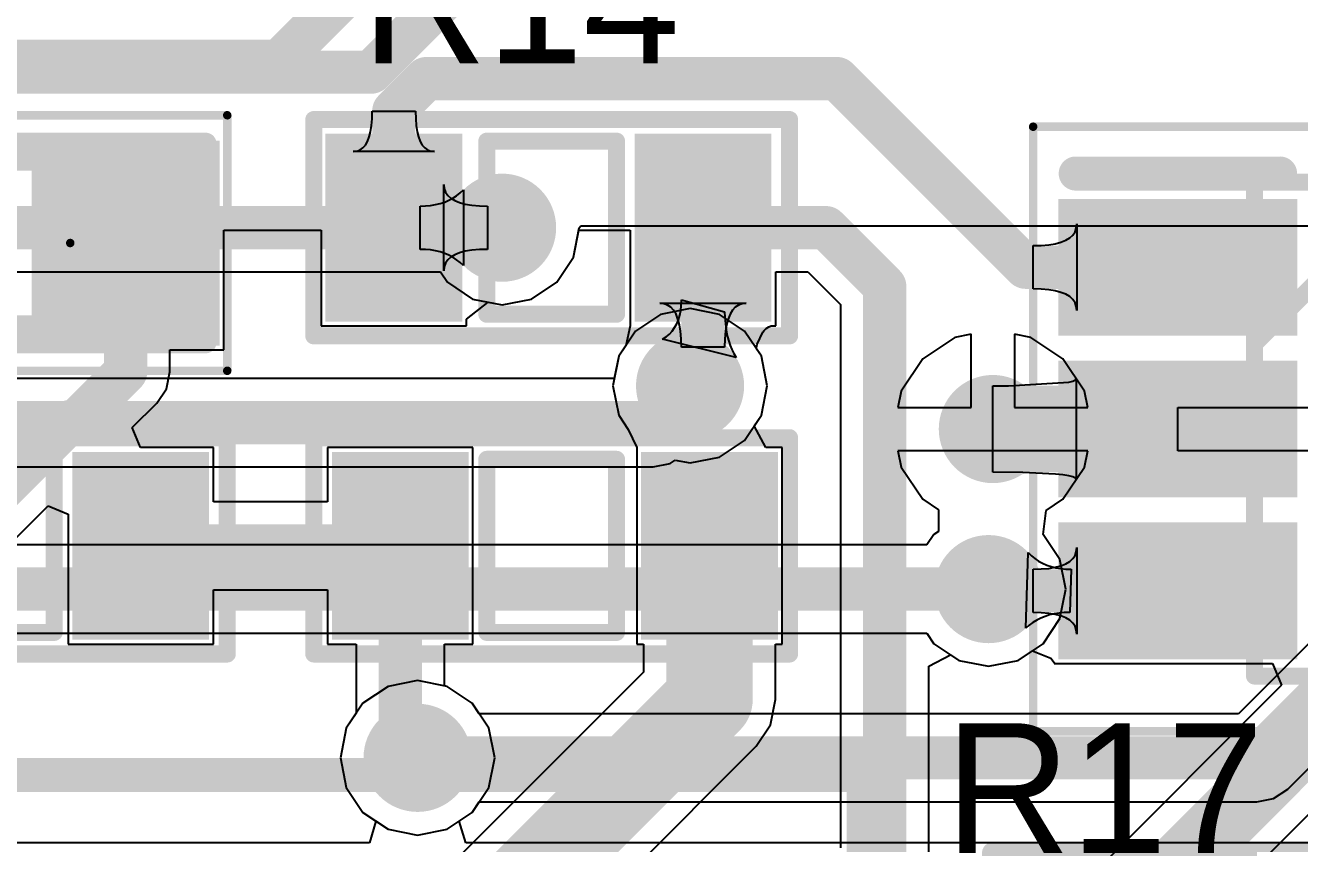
# Model space of a CAD drawing. Header units: millimetres. Extents: x 3.76 to 6.92, y 1.08 to 2.74.
# Drawn here: x 5.3203 to 5.6149, y 1.4662 to 1.6553 of the extents above; entities that cross this region are included whole.
import ezdxf

# ---------------------------------------------------------------- set-up
doc = ezdxf.new("R2010")
doc.units = ezdxf.units.MM
doc.header["$MEASUREMENT"] = 0
for name, color, linetype in [('BottomLayer', 5, 'Continuous'), ('BottomSolder', 6, 'Continuous'), ('Mechanical13', 56, 'Continuous'), ('Mechanical15', 56, 'Continuous'), ('MultiLayer', 9, 'Continuous'), ('PadHoleLayer', 156, 'Continuous'), ('TopLayer', 1, 'Continuous'), ('TopOverlay', 2, 'Continuous'), ('TopPaste', 8, 'Continuous'), ('TopSolder', 216, 'Continuous'), ('ViaHoleLayer', 16, 'Continuous')]:
    doc.layers.add(name, color=color, linetype=linetype)

# ---------------------------------------------------------------- blocks, each defined once
blk = doc.blocks.new('SOT95P280X145_5N_5')
at = {"layer": 'Mechanical13', "const_width": 0.00394}
for points in [[(-0.0315, 0.05709), (0.0315, 0.05709)], [(-0.0315, -0.05709), (-0.0315, 0.05709)], [(-0.0315, 0.01969), (0.00591, 0.05709)], [(0.0315, -0.05709), (0.0315, 0.05709)], [(-0.0315, -0.05709), (0.0315, -0.05709)]]:
    blk.add_lwpolyline(points, dxfattribs=at)
at = {"layer": 'Mechanical13', "const_width": 0.00197}
for points in [[(-0.03248, 0.05709, 1), (-0.03051, 0.05709, 1)], [(-0.03248, 0.05709, 1), (-0.03051, 0.05709, 1)], [(0.00492, 0.05709, 1), (0.00689, 0.05709, 1)], [(0.03051, 0.05709, 1), (0.03248, 0.05709, 1)], [(0.03051, 0.05709, 1), (0.03248, 0.05709, 1)], [(-0.03248, 0.01969, 1), (-0.03051, 0.01969, 1)], [(-0.03248, -0.05709, 1), (-0.03051, -0.05709, 1)], [(-0.03248, -0.05709, 1), (-0.03051, -0.05709, 1)], [(0.03051, -0.05709, 1), (0.03248, -0.05709, 1)], [(0.03051, -0.05709, 1), (0.03248, -0.05709, 1)]]:
    blk.add_lwpolyline(points, format="xyb", close=True, dxfattribs=at)
at = {"layer": 'Mechanical15', "const_width": 0.00197}
for points in [[(-0.08268, 0.06988), (0.08268, 0.06988)], [(-0.08268, -0.06988), (-0.08268, 0.06988)], [(0.08268, -0.06988), (0.08268, 0.06988)], [(-0.08268, -0.06988), (0.08268, -0.06988)]]:
    blk.add_lwpolyline(points, dxfattribs=at)
at = {"layer": 'Mechanical15', "const_width": 0.000984}
for points in [[(-0.08317, 0.06988, 1), (-0.08219, 0.06988, 1)], [(-0.08317, 0.06988, 1), (-0.08219, 0.06988, 1)], [(0.08219, 0.06988, 1), (0.08317, 0.06988, 1)], [(0.08219, 0.06988, 1), (0.08317, 0.06988, 1)], [(-0.08317, -0.06988, 1), (-0.08219, -0.06988, 1)], [(-0.08317, -0.06988, 1), (-0.08219, -0.06988, 1)], [(0.08219, -0.06988, 1), (0.08317, -0.06988, 1)], [(0.08219, -0.06988, 1), (0.08317, -0.06988, 1)]]:
    blk.add_lwpolyline(points, format="xyb", close=True, dxfattribs=at)
at = {"layer": 'TopLayer'}
for points in [[(-0.07283, 0.02559), (-0.02559, 0.02559), (-0.07283, 0.04921), (-0.02559, 0.04921)], [(0.02559, 0.02559), (0.07283, 0.02559), (0.02559, 0.04921), (0.07283, 0.04921)], [(-0.07283, -0.01181), (-0.02559, -0.01181), (-0.07283, 0.01181), (-0.02559, 0.01181)], [(-0.07283, -0.04921), (-0.02559, -0.04921), (-0.07283, -0.02559), (-0.02559, -0.02559)], [(0.02559, -0.04921), (0.07283, -0.04921), (0.02559, -0.02559), (0.07283, -0.02559)]]:
    blk.add_solid(points, dxfattribs=at)
at = {"layer": 'TopOverlay', "const_width": 0.00787}
for points in [[(-0.07283, 0.05906), (-0.02559, 0.05906)], [(-0.01181, 0.05709), (0.01181, 0.05709)], [(-0.01181, -0.05709), (-0.01181, 0.05709)], [(0.01181, -0.05709), (0.01181, 0.05709)], [(-0.01181, -0.05709), (0.01181, -0.05709)]]:
    blk.add_lwpolyline(points, dxfattribs=at)
at = {"layer": 'TopOverlay', "const_width": 0.00394}
for points in [[(-0.0748, 0.05906, 1), (-0.07087, 0.05906, 1)], [(-0.02756, 0.05906, 1), (-0.02362, 0.05906, 1)], [(-0.01378, 0.05709, 1), (-0.00984, 0.05709, 1)], [(-0.01378, 0.05709, 1), (-0.00984, 0.05709, 1)], [(0.00984, 0.05709, 1), (0.01378, 0.05709, 1)], [(0.00984, 0.05709, 1), (0.01378, 0.05709, 1)], [(-0.01378, -0.05709, 1), (-0.00984, -0.05709, 1)], [(-0.01378, -0.05709, 1), (-0.00984, -0.05709, 1)], [(0.00984, -0.05709, 1), (0.01378, -0.05709, 1)], [(0.00984, -0.05709, 1), (0.01378, -0.05709, 1)]]:
    blk.add_lwpolyline(points, format="xyb", close=True, dxfattribs=at)
at = {"layer": 'TopPaste'}
for points in [[(-0.07283, 0.02559), (-0.02559, 0.02559), (-0.07283, 0.04921), (-0.02559, 0.04921)], [(0.02559, 0.02559), (0.07283, 0.02559), (0.02559, 0.04921), (0.07283, 0.04921)], [(-0.07283, -0.01181), (-0.02559, -0.01181), (-0.07283, 0.01181), (-0.02559, 0.01181)], [(-0.07283, -0.04921), (-0.02559, -0.04921), (-0.07283, -0.02559), (-0.02559, -0.02559)], [(0.02559, -0.04921), (0.07283, -0.04921), (0.02559, -0.02559), (0.07283, -0.02559)]]:
    blk.add_solid(points, dxfattribs=at)
at = {"layer": 'TopSolder'}
for points in [[(-0.07683, 0.02159), (-0.02159, 0.02159), (-0.07683, 0.05321), (-0.02159, 0.05321)], [(0.02159, 0.02159), (0.07683, 0.02159), (0.02159, 0.05321), (0.07683, 0.05321)], [(-0.07683, -0.01581), (-0.02159, -0.01581), (-0.07683, 0.01581), (-0.02159, 0.01581)], [(-0.07683, -0.05321), (-0.02159, -0.05321), (-0.07683, -0.02159), (-0.02159, -0.02159)], [(0.02159, -0.05321), (0.07683, -0.05321), (0.02159, -0.02159), (0.07683, -0.02159)]]:
    blk.add_solid(points, dxfattribs=at)
blk = doc.blocks.new('RES_SMD_0603_27')
at = {"layer": 'TopLayer'}
for points in [[(-0.04681, -0.01772), (-0.02319, -0.01772), (-0.04681, 0.01772), (-0.02319, 0.01772)], [(0.02468, -0.01771), (0.0483, -0.01771), (0.02468, 0.01772), (0.0483, 0.01772)]]:
    blk.add_solid(points, dxfattribs=at)
at = {"layer": 'TopOverlay', "const_width": 0.00394}
for points in [[(0.055, 0.025), (-0.055, 0.025)], [(-0.055, 0.025), (-0.055, -0.025)], [(0.055, 0.025), (0.055, -0.025)], [(0.015, 0.02), (-0.015, 0.02)], [(-0.015, 0.02), (-0.015, -0.02)], [(0.015, 0.02), (0.015, -0.02)], [(0.015, -0.02), (-0.015, -0.02)], [(0.035, -0.025), (-0.055, -0.025)], [(0.055, -0.025), (0.035, -0.025)]]:
    blk.add_lwpolyline(points, dxfattribs=at)
at = {"layer": 'TopOverlay', "const_width": 0.00197}
for points in [[(-0.05599, 0.025, 1), (-0.05402, 0.025, 1)], [(-0.05599, 0.025, 1), (-0.05402, 0.025, 1)], [(0.05401, 0.025, 1), (0.05598, 0.025, 1)], [(0.05401, 0.025, 1), (0.05598, 0.025, 1)], [(-0.01599, 0.02, 1), (-0.01402, 0.02, 1)], [(-0.01599, 0.02, 1), (-0.01402, 0.02, 1)], [(0.01401, 0.02, 1), (0.01598, 0.02, 1)], [(0.01401, 0.02, 1), (0.01598, 0.02, 1)], [(-0.01599, -0.02, 1), (-0.01402, -0.02, 1)], [(-0.01599, -0.02, 1), (-0.01402, -0.02, 1)], [(0.01401, -0.02, 1), (0.01598, -0.02, 1)], [(0.01401, -0.02, 1), (0.01598, -0.02, 1)], [(-0.05599, -0.025, 1), (-0.05402, -0.025, 1)], [(-0.05599, -0.025, 1), (-0.05402, -0.025, 1)], [(0.03401, -0.025, 1), (0.03598, -0.025, 1)], [(0.03401, -0.025, 1), (0.03598, -0.025, 1)], [(0.05401, -0.025, 1), (0.05598, -0.025, 1)], [(0.05401, -0.025, 1), (0.05598, -0.025, 1)]]:
    blk.add_lwpolyline(points, format="xyb", close=True, dxfattribs=at)
at = {"layer": 'TopPaste'}
for points in [[(-0.04681, -0.01772), (-0.02319, -0.01772), (-0.04681, 0.01772), (-0.02319, 0.01772)], [(0.02468, -0.01771), (0.0483, -0.01771), (0.02468, 0.01772), (0.0483, 0.01772)]]:
    blk.add_solid(points, dxfattribs=at)
at = {"layer": 'TopSolder'}
for points in [[(-0.05081, -0.02172), (-0.01919, -0.02172), (-0.05081, 0.02172), (-0.01919, 0.02172)], [(0.02068, -0.02171), (0.0523, -0.02171), (0.02068, 0.02172), (0.0523, 0.02172)]]:
    blk.add_solid(points, dxfattribs=at)
blk = doc.blocks.new('RES_SMD_0603_28')
at = {"layer": 'TopLayer'}
for points in [[(-0.04681, -0.01772), (-0.02319, -0.01772), (-0.04681, 0.01772), (-0.02319, 0.01772)], [(0.02468, -0.01771), (0.0483, -0.01771), (0.02468, 0.01772), (0.0483, 0.01772)]]:
    blk.add_solid(points, dxfattribs=at)
at = {"layer": 'TopOverlay', "const_width": 0.00394}
for points in [[(-0.055, 0.025), (0.055, 0.025)], [(-0.055, -0.025), (-0.055, 0.025)], [(0.055, -0.025), (0.055, 0.025)], [(-0.015, 0.02), (0.015, 0.02)], [(-0.015, -0.02), (-0.015, 0.02)], [(0.015, -0.02), (0.015, 0.02)], [(-0.015, -0.02), (0.015, -0.02)], [(-0.055, -0.025), (0.035, -0.025)], [(0.035, -0.025), (0.055, -0.025)]]:
    blk.add_lwpolyline(points, dxfattribs=at)
at = {"layer": 'TopOverlay', "const_width": 0.00197}
for points in [[(-0.05599, 0.025, 1), (-0.05402, 0.025, 1)], [(-0.05599, 0.025, 1), (-0.05402, 0.025, 1)], [(0.05401, 0.025, 1), (0.05598, 0.025, 1)], [(0.05401, 0.025, 1), (0.05598, 0.025, 1)], [(-0.01599, 0.02, 1), (-0.01402, 0.02, 1)], [(-0.01599, 0.02, 1), (-0.01402, 0.02, 1)], [(0.01401, 0.02, 1), (0.01598, 0.02, 1)], [(0.01401, 0.02, 1), (0.01598, 0.02, 1)], [(-0.01599, -0.02, 1), (-0.01402, -0.02, 1)], [(-0.01599, -0.02, 1), (-0.01402, -0.02, 1)], [(0.01401, -0.02, 1), (0.01598, -0.02, 1)], [(0.01401, -0.02, 1), (0.01598, -0.02, 1)], [(-0.05599, -0.025, 1), (-0.05402, -0.025, 1)], [(-0.05599, -0.025, 1), (-0.05402, -0.025, 1)], [(0.03401, -0.025, 1), (0.03598, -0.025, 1)], [(0.03401, -0.025, 1), (0.03598, -0.025, 1)], [(0.05401, -0.025, 1), (0.05598, -0.025, 1)], [(0.05401, -0.025, 1), (0.05598, -0.025, 1)]]:
    blk.add_lwpolyline(points, format="xyb", close=True, dxfattribs=at)
at = {"layer": 'TopPaste'}
for points in [[(-0.04681, -0.01772), (-0.02319, -0.01772), (-0.04681, 0.01772), (-0.02319, 0.01772)], [(0.02468, -0.01771), (0.0483, -0.01771), (0.02468, 0.01772), (0.0483, 0.01772)]]:
    blk.add_solid(points, dxfattribs=at)
at = {"layer": 'TopSolder'}
for points in [[(-0.05081, -0.02172), (-0.01919, -0.02172), (-0.05081, 0.02172), (-0.01919, 0.02172)], [(0.02068, -0.02171), (0.0523, -0.02171), (0.02068, 0.02172), (0.0523, 0.02172)]]:
    blk.add_solid(points, dxfattribs=at)
blk = doc.blocks.new('RES_SMD_0603_29')
at = {"layer": 'TopLayer'}
for points in [[(-0.04681, -0.01772), (-0.02319, -0.01772), (-0.04681, 0.01772), (-0.02319, 0.01772)], [(0.02468, -0.01771), (0.0483, -0.01771), (0.02468, 0.01772), (0.0483, 0.01772)]]:
    blk.add_solid(points, dxfattribs=at)
at = {"layer": 'TopOverlay', "const_width": 0.00394}
for points in [[(0.055, 0.025), (-0.055, 0.025)], [(-0.055, 0.025), (-0.055, -0.025)], [(0.055, 0.025), (0.055, -0.025)], [(0.015, 0.02), (-0.015, 0.02)], [(-0.015, 0.02), (-0.015, -0.02)], [(0.015, 0.02), (0.015, -0.02)], [(0.015, -0.02), (-0.015, -0.02)], [(0.035, -0.025), (-0.055, -0.025)], [(0.055, -0.025), (0.035, -0.025)]]:
    blk.add_lwpolyline(points, dxfattribs=at)
at = {"layer": 'TopOverlay', "const_width": 0.00197}
for points in [[(-0.05599, 0.025, 1), (-0.05402, 0.025, 1)], [(-0.05599, 0.025, 1), (-0.05402, 0.025, 1)], [(0.05401, 0.025, 1), (0.05598, 0.025, 1)], [(0.05401, 0.025, 1), (0.05598, 0.025, 1)], [(-0.01599, 0.02, 1), (-0.01402, 0.02, 1)], [(-0.01599, 0.02, 1), (-0.01402, 0.02, 1)], [(0.01401, 0.02, 1), (0.01598, 0.02, 1)], [(0.01401, 0.02, 1), (0.01598, 0.02, 1)], [(-0.01599, -0.02, 1), (-0.01402, -0.02, 1)], [(-0.01599, -0.02, 1), (-0.01402, -0.02, 1)], [(0.01401, -0.02, 1), (0.01598, -0.02, 1)], [(0.01401, -0.02, 1), (0.01598, -0.02, 1)], [(-0.05599, -0.025, 1), (-0.05402, -0.025, 1)], [(-0.05599, -0.025, 1), (-0.05402, -0.025, 1)], [(0.03401, -0.025, 1), (0.03598, -0.025, 1)], [(0.03401, -0.025, 1), (0.03598, -0.025, 1)], [(0.05401, -0.025, 1), (0.05598, -0.025, 1)], [(0.05401, -0.025, 1), (0.05598, -0.025, 1)]]:
    blk.add_lwpolyline(points, format="xyb", close=True, dxfattribs=at)
at = {"layer": 'TopPaste'}
for points in [[(-0.04681, -0.01772), (-0.02319, -0.01772), (-0.04681, 0.01772), (-0.02319, 0.01772)], [(0.02468, -0.01771), (0.0483, -0.01771), (0.02468, 0.01772), (0.0483, 0.01772)]]:
    blk.add_solid(points, dxfattribs=at)
at = {"layer": 'TopSolder'}
for points in [[(-0.05081, -0.02172), (-0.01919, -0.02172), (-0.05081, 0.02172), (-0.01919, 0.02172)], [(0.02068, -0.02171), (0.0523, -0.02171), (0.02068, 0.02172), (0.0523, 0.02172)]]:
    blk.add_solid(points, dxfattribs=at)
blk = doc.blocks.new('L_DIP_M_9_5_6_47')
at = {"layer": 'BottomLayer', "const_width": 0.01969}
for points in [[(-0.08858, 0, 1), (-0.0689, 0, 1)], [(0.0689, 0, 1), (0.08858, 0, 1)]]:
    blk.add_lwpolyline(points, format="xyb", close=True, dxfattribs=at)
at = {"layer": 'BottomSolder', "const_width": 0.02369}
for points in [[(-0.09058, 0, 1), (-0.0669, 0, 1)], [(0.0669, 0, 1), (0.09058, 0, 1)]]:
    blk.add_lwpolyline(points, format="xyb", close=True, dxfattribs=at)
at = {"layer": 'MultiLayer', "const_width": 0.01969}
for points in [[(-0.08858, 0, 1), (-0.0689, 0, 1)], [(0.0689, 0, 1), (0.08858, 0, 1)]]:
    blk.add_lwpolyline(points, format="xyb", close=True, dxfattribs=at)
at = {"layer": 'PadHoleLayer', "const_width": 0.01083}
for points in [[(-0.08415, 0, 1), (-0.07333, 0, 1)], [(0.07333, 0, 1), (0.08415, 0, 1)]]:
    blk.add_lwpolyline(points, format="xyb", close=True, dxfattribs=at)
at = {"layer": 'TopLayer', "const_width": 0.01969}
for points in [[(-0.08858, 0, 1), (-0.0689, 0, 1)], [(0.0689, 0, 1), (0.08858, 0, 1)]]:
    blk.add_lwpolyline(points, format="xyb", close=True, dxfattribs=at)
at = {"layer": 'TopOverlay', "const_width": 0.00787}
for points in [[(-0.11811, -0.18701), (-0.11811, 0.18701)], [(-0.11811, 0.18701), (0.11811, 0.18701)], [(0.11811, -0.18701), (0.11811, 0.18701)], [(-0.11811, -0.18701), (0.11811, -0.18701)]]:
    blk.add_lwpolyline(points, dxfattribs=at)
at = {"layer": 'TopOverlay', "const_width": 0.00394}
for points in [[(-0.12008, 0.18701, 1), (-0.11614, 0.18701, 1)], [(-0.12008, 0.18701, 1), (-0.11614, 0.18701, 1)], [(0.11614, 0.18701, 1), (0.12008, 0.18701, 1)], [(0.11614, 0.18701, 1), (0.12008, 0.18701, 1)], [(-0.12008, -0.18701, 1), (-0.11614, -0.18701, 1)], [(-0.12008, -0.18701, 1), (-0.11614, -0.18701, 1)], [(0.11614, -0.18701, 1), (0.12008, -0.18701, 1)], [(0.11614, -0.18701, 1), (0.12008, -0.18701, 1)]]:
    blk.add_lwpolyline(points, format="xyb", close=True, dxfattribs=at)
at = {"layer": 'TopSolder', "const_width": 0.02369}
for points in [[(-0.09058, 0, 1), (-0.0669, 0, 1)], [(0.0669, 0, 1), (0.09058, 0, 1)]]:
    blk.add_lwpolyline(points, format="xyb", close=True, dxfattribs=at)
blk = doc.blocks.new('CAP_ALU_SMD_6_3_7_7_2_2_72')
at = {"layer": 'Mechanical13', "const_width": 0.005}
for points in [[(-0.12992, -0.12992), (-0.12992, 0.12992)], [(0.12992, 0.12992), (-0.12992, 0.12992)], [(0.12992, -0.12992), (0.12992, 0.12992)], [(0.12992, -0.12992), (-0.12992, -0.12992)]]:
    blk.add_lwpolyline(points, dxfattribs=at)
at = {"layer": 'Mechanical13'}
for points, const_width in [([(-0.13117, 0.12992, 1), (-0.12867, 0.12992, 1)], 0.0025), ([(-0.13117, 0.12992, 1), (-0.12867, 0.12992, 1)], 0.0025), ([(0.12867, 0.12992, 1), (0.13117, 0.12992, 1)], 0.0025), ([(0.12867, 0.12992, 1), (0.13117, 0.12992, 1)], 0.0025), ([(0.12402, 0, 1), (-0.12402, 0, 1)], 0.005), ([(-0.12527, 0, 1), (-0.12277, 0, 1)], 0.0025), ([(0.12277, 0, 1), (0.12527, 0, 1)], 0.0025), ([(-0.13117, -0.12992, 1), (-0.12867, -0.12992, 1)], 0.0025), ([(-0.13117, -0.12992, 1), (-0.12867, -0.12992, 1)], 0.0025), ([(0.12867, -0.12992, 1), (0.13117, -0.12992, 1)], 0.0025), ([(0.12867, -0.12992, 1), (0.13117, -0.12992, 1)], 0.0025)]:
    blk.add_lwpolyline(points, format="xyb", close=True, dxfattribs=dict(at, const_width=const_width))
at = {"layer": 'Mechanical15', "const_width": 0.005}
for points in [[(-0.185, -0.13), (-0.185, 0.13)], [(0.185, 0.13), (-0.185, 0.13)], [(0.185, -0.13), (0.185, 0.13)], [(0, -0.01181), (0, 0.01181)], [(0.01181, 0), (-0.01181, 0)], [(0.185, -0.13), (-0.185, -0.13)]]:
    blk.add_lwpolyline(points, dxfattribs=at)
at = {"layer": 'Mechanical15', "const_width": 0.0025}
for points in [[(-0.18625, 0.13, 1), (-0.18375, 0.13, 1)], [(-0.18625, 0.13, 1), (-0.18375, 0.13, 1)], [(0.18375, 0.13, 1), (0.18625, 0.13, 1)], [(0.18375, 0.13, 1), (0.18625, 0.13, 1)], [(-0.00125, 0.01181, 1), (0.00125, 0.01181, 1)], [(-0.01306, 0, 1), (-0.01056, 0, 1)], [(0.01056, 0, 1), (0.01306, 0, 1)], [(-0.00125, -0.01181, 1), (0.00125, -0.01181, 1)], [(-0.18625, -0.13, 1), (-0.18375, -0.13, 1)], [(-0.18625, -0.13, 1), (-0.18375, -0.13, 1)], [(0.18375, -0.13, 1), (0.18625, -0.13, 1)], [(0.18375, -0.13, 1), (0.18625, -0.13, 1)]]:
    blk.add_lwpolyline(points, format="xyb", close=True, dxfattribs=at)
at = {"layer": 'TopLayer'}
for points in [[(-0.17913, -0.0315), (-0.04134, -0.0315), (-0.17913, 0.0315), (-0.04134, 0.0315)], [(0.04134, -0.0315), (0.17913, -0.0315), (0.04134, 0.0315), (0.17913, 0.0315)]]:
    blk.add_solid(points, dxfattribs=at)
at = {"layer": 'TopOverlay', "const_width": 0.005}
for points in [[(-0.12992, 0.0689), (-0.0689, 0.12992)], [(0.12992, 0.12992), (-0.0689, 0.12992)], [(0.12992, 0.03937), (0.12992, 0.12992)], [(-0.12992, 0.03937), (-0.12992, 0.0689)], [(-0.12992, -0.0689), (-0.12992, -0.03937)], [(0.12992, -0.12992), (0.12992, -0.03937)], [(-0.0689, -0.12992), (-0.12992, -0.0689)], [(0.12992, -0.12992), (-0.0689, -0.12992)]]:
    blk.add_lwpolyline(points, dxfattribs=at)
at = {"layer": 'TopOverlay', "const_width": 0.0025}
for points in [[(-0.07015, 0.12992, 1), (-0.06765, 0.12992, 1)], [(-0.07015, 0.12992, 1), (-0.06765, 0.12992, 1)], [(0.12867, 0.12992, 1), (0.13117, 0.12992, 1)], [(0.12867, 0.12992, 1), (0.13117, 0.12992, 1)], [(-0.13117, 0.0689, 1), (-0.12867, 0.0689, 1)], [(-0.13117, 0.0689, 1), (-0.12867, 0.0689, 1)], [(-0.13117, 0.03937, 1), (-0.12867, 0.03937, 1)], [(0.12867, 0.03937, 1), (0.13117, 0.03937, 1)], [(-0.13117, -0.03937, 1), (-0.12867, -0.03937, 1)], [(0.12867, -0.03937, 1), (0.13117, -0.03937, 1)], [(-0.13117, -0.0689, 1), (-0.12867, -0.0689, 1)], [(-0.13117, -0.0689, 1), (-0.12867, -0.0689, 1)], [(-0.07015, -0.12992, 1), (-0.06765, -0.12992, 1)], [(-0.07015, -0.12992, 1), (-0.06765, -0.12992, 1)], [(0.12867, -0.12992, 1), (0.13117, -0.12992, 1)], [(0.12867, -0.12992, 1), (0.13117, -0.12992, 1)]]:
    blk.add_lwpolyline(points, format="xyb", close=True, dxfattribs=at)
at = {"layer": 'TopPaste'}
for points in [[(-0.17913, -0.0315), (-0.04134, -0.0315), (-0.17913, 0.0315), (-0.04134, 0.0315)], [(0.04134, -0.0315), (0.17913, -0.0315), (0.04134, 0.0315), (0.17913, 0.0315)]]:
    blk.add_solid(points, dxfattribs=at)
at = {"layer": 'TopSolder'}
for points in [[(-0.18313, -0.0355), (-0.03734, -0.0355), (-0.18313, 0.0355), (-0.03734, 0.0355)], [(0.03734, -0.0355), (0.18313, -0.0355), (0.03734, 0.0355), (0.18313, 0.0355)]]:
    blk.add_solid(points, dxfattribs=at)
blk = doc.blocks.new('CN_SMD_0603_74')
at = {"layer": 'Mechanical13', "const_width": 0.00394}
for points in [[(-0.03445, 0.0187), (-0.03445, -0.0187)], [(0.03445, 0.0187), (-0.03445, 0.0187)], [(0.03445, 0.0187), (0.03445, -0.0187)], [(0.03445, -0.0187), (-0.03445, -0.0187)]]:
    blk.add_lwpolyline(points, dxfattribs=at)
at = {"layer": 'Mechanical13', "const_width": 0.00197}
for points in [[(-0.03543, 0.0187, 1), (-0.03346, 0.0187, 1)], [(-0.03543, 0.0187, 1), (-0.03346, 0.0187, 1)], [(0.03346, 0.0187, 1), (0.03543, 0.0187, 1)], [(0.03346, 0.0187, 1), (0.03543, 0.0187, 1)], [(-0.03543, -0.0187, 1), (-0.03346, -0.0187, 1)], [(-0.03543, -0.0187, 1), (-0.03346, -0.0187, 1)], [(0.03346, -0.0187, 1), (0.03543, -0.0187, 1)], [(0.03346, -0.0187, 1), (0.03543, -0.0187, 1)]]:
    blk.add_lwpolyline(points, format="xyb", close=True, dxfattribs=at)
at = {"layer": 'Mechanical15', "const_width": 0.00197}
for points in [[(-0.055, 0.02953), (-0.055, -0.02953)], [(0.055, 0.02953), (-0.055, 0.02953)], [(0.055, 0.02953), (0.055, -0.02953)], [(0, 0.0187), (0, -0.0187)], [(0.0187, 0), (-0.0187, 0)], [(0.055, -0.02953), (-0.055, -0.02953)]]:
    blk.add_lwpolyline(points, dxfattribs=at)
at = {"layer": 'Mechanical15', "const_width": 0.000984}
for points in [[(-0.05549, 0.02953, 1), (-0.05451, 0.02953, 1)], [(-0.05549, 0.02953, 1), (-0.05451, 0.02953, 1)], [(0.05451, 0.02953, 1), (0.05549, 0.02953, 1)], [(0.05451, 0.02953, 1), (0.05549, 0.02953, 1)], [(-0.00049, 0.0187, 1), (0.00049, 0.0187, 1)], [(-0.01919, 0, 1), (-0.01821, 0, 1)], [(0.01821, 0, 1), (0.01919, 0, 1)], [(-0.00049, -0.0187, 1), (0.00049, -0.0187, 1)], [(-0.05549, -0.02953, 1), (-0.05451, -0.02953, 1)], [(-0.05549, -0.02953, 1), (-0.05451, -0.02953, 1)], [(0.05451, -0.02953, 1), (0.05549, -0.02953, 1)], [(0.05451, -0.02953, 1), (0.05549, -0.02953, 1)]]:
    blk.add_lwpolyline(points, format="xyb", close=True, dxfattribs=at)
at = {"layer": 'TopLayer'}
for points in [[(-0.01378, -0.01969), (-0.01378, 0.01969), (-0.04921, -0.01969), (-0.04921, 0.01969)], [(0.04921, -0.01969), (0.04921, 0.01969), (0.01378, -0.01969), (0.01378, 0.01969)]]:
    blk.add_solid(points, dxfattribs=at)
at = {"layer": 'TopOverlay'}
for points, const_width in [([(-0.05, 0.023), (-0.05, -0.023)], 0.005), ([(0.05, 0.023), (-0.05, 0.023)], 0.005), ([(0.05, 0.023), (0.05, -0.023)], 0.005), ([(0.00197, 0.01575), (-0.00197, 0.01575)], 0.00787), ([(0.00197, -0.01575), (-0.00197, -0.01575)], 0.00787), ([(0.05, -0.023), (-0.05, -0.023)], 0.005)]:
    blk.add_lwpolyline(points, dxfattribs=dict(at, const_width=const_width))
for points, const_width in [([(-0.05125, 0.023, 1), (-0.04875, 0.023, 1)], 0.0025), ([(-0.05125, 0.023, 1), (-0.04875, 0.023, 1)], 0.0025), ([(0.04875, 0.023, 1), (0.05125, 0.023, 1)], 0.0025), ([(0.04875, 0.023, 1), (0.05125, 0.023, 1)], 0.0025), ([(-0.00394, 0.01575, 1), (0, 0.01575, 1)], 0.00394), ([(0, 0.01575, 1), (0.00394, 0.01575, 1)], 0.00394), ([(-0.00394, -0.01575, 1), (0, -0.01575, 1)], 0.00394), ([(0, -0.01575, 1), (0.00394, -0.01575, 1)], 0.00394), ([(-0.05125, -0.023, 1), (-0.04875, -0.023, 1)], 0.0025), ([(-0.05125, -0.023, 1), (-0.04875, -0.023, 1)], 0.0025), ([(0.04875, -0.023, 1), (0.05125, -0.023, 1)], 0.0025), ([(0.04875, -0.023, 1), (0.05125, -0.023, 1)], 0.0025)]:
    blk.add_lwpolyline(points, format="xyb", close=True, dxfattribs=dict(at, const_width=const_width))
at = {"layer": 'TopPaste'}
for points in [[(-0.01378, -0.01969), (-0.01378, 0.01969), (-0.04921, -0.01969), (-0.04921, 0.01969)], [(0.04921, -0.01969), (0.04921, 0.01969), (0.01378, -0.01969), (0.01378, 0.01969)]]:
    blk.add_solid(points, dxfattribs=at)
at = {"layer": 'TopSolder'}
for points in [[(-0.00978, -0.02369), (-0.00978, 0.02369), (-0.05321, -0.02369), (-0.05321, 0.02369)], [(0.05321, -0.02369), (0.05321, 0.02369), (0.00978, -0.02369), (0.00978, 0.02369)]]:
    blk.add_solid(points, dxfattribs=at)

msp = doc.modelspace()

# ---------------------------------------------------------------- linework, layer by layer
at = {"layer": 'BottomLayer'}
for p, q in [((5.44702, 1.60171), (5.44838, 1.60854)), ((5.44838, 1.60854), (5.44876, 1.609)), ((5.44876, 1.609), (5.684, 1.609)), ((5.44316, 1.59592), (5.44702, 1.60171)), ((5.2547, 1.59834), (5.4163, 1.59834)), ((5.4163, 1.59834), (5.41792, 1.59592)), ((5.41792, 1.59592), (5.42371, 1.59205)), ((5.43737, 1.59205), (5.44316, 1.59592)), ((5.42371, 1.59205), (5.43054, 1.5907)), ((5.43054, 1.5907), (5.43737, 1.59205)), ((5.46717, 1.58848), (5.46138, 1.58462)), ((5.474, 1.58984), (5.46717, 1.58848)), ((5.48083, 1.58848), (5.474, 1.58984)), ((5.48662, 1.58462), (5.48083, 1.58848)), ((5.46138, 1.58462), (5.45752, 1.57883)), ((5.49048, 1.57883), (5.48662, 1.58462)), ((5.53522, 1.58319), (5.52778, 1.57822)), ((5.539, 1.58395), (5.53522, 1.58319)), ((5.539, 1.567), (5.539, 1.58395)), ((5.55278, 1.58319), (5.549, 1.58395)), ((5.549, 1.58395), (5.549, 1.567)), ((5.56022, 1.57822), (5.55278, 1.58319)), ((5.45752, 1.57883), (5.45649, 1.57369)), ((5.49184, 1.572), (5.49048, 1.57883)), ((5.52778, 1.57822), (5.52281, 1.57078)), ((5.56519, 1.57078), (5.56022, 1.57822)), ((5.45649, 1.57369), (5.28974, 1.57369)), ((5.49048, 1.56517), (5.49184, 1.572)), ((5.52281, 1.57078), (5.52205, 1.567)), ((5.56595, 1.567), (5.56519, 1.57078)), ((5.48662, 1.55938), (5.49048, 1.56517)), ((5.52205, 1.567), (5.539, 1.567)), ((5.549, 1.567), (5.56595, 1.567)), ((5.66794, 1.56336), (5.60078, 1.4962)), ((5.48083, 1.55552), (5.48662, 1.55938)), ((5.474, 1.55416), (5.48083, 1.55552)), ((5.56595, 1.557), (5.52205, 1.557)), ((5.52205, 1.557), (5.52281, 1.55322)), ((5.56519, 1.55322), (5.56595, 1.557)), ((5.28974, 1.5533), (5.46549, 1.5533)), ((5.46549, 1.5533), (5.46939, 1.55407)), ((5.46939, 1.55407), (5.47055, 1.55484)), ((5.47055, 1.55484), (5.474, 1.55416)), ((5.52281, 1.55322), (5.52778, 1.54578)), ((5.56022, 1.54578), (5.56519, 1.55322)), ((5.61221, 1.47879), (5.68236, 1.54894)), ((5.52778, 1.54578), (5.53145, 1.54333)), ((5.55631, 1.54317), (5.56022, 1.54578)), ((5.53145, 1.54333), (5.53145, 1.53833)), ((5.55562, 1.53762), (5.55631, 1.54317)), ((5.53038, 1.53762), (5.52877, 1.5352)), ((5.53145, 1.53833), (5.53038, 1.53762)), ((5.55948, 1.53183), (5.55562, 1.53762)), ((5.52877, 1.5352), (5.18726, 1.5352)), ((5.56084, 1.525), (5.55948, 1.53183)), ((5.55948, 1.51817), (5.56084, 1.525)), ((5.55562, 1.51238), (5.55948, 1.51817)), ((5.19701, 1.5148), (5.52877, 1.5148)), ((5.52877, 1.5148), (5.53038, 1.51238)), ((5.53038, 1.51238), (5.53617, 1.50852)), ((5.54983, 1.50852), (5.55562, 1.51238)), ((5.53617, 1.50852), (5.543, 1.50716)), ((5.543, 1.50716), (5.54983, 1.50852)), ((5.40417, 1.50248), (5.39838, 1.49862)), ((5.411, 1.50384), (5.40417, 1.50248)), ((5.41783, 1.50248), (5.411, 1.50384)), ((5.42362, 1.49862), (5.41783, 1.50248)), ((5.39838, 1.49862), (5.39452, 1.49283)), ((5.42523, 1.4962), (5.42362, 1.49862)), ((5.60078, 1.4962), (5.42523, 1.4962)), ((5.39452, 1.49283), (5.39316, 1.486)), ((5.39316, 1.486), (5.39452, 1.47917)), ((5.39452, 1.47917), (5.39838, 1.47338)), ((5.6089, 1.47658), (5.61221, 1.47879)), ((5.42362, 1.47338), (5.42523, 1.4758)), ((5.42523, 1.4758), (5.605, 1.4758)), ((5.605, 1.4758), (5.6089, 1.47658)), ((5.39838, 1.47338), (5.40136, 1.47139)), ((5.42064, 1.47139), (5.42362, 1.47338)), ((5.40136, 1.47139), (5.39985, 1.46639)), ((5.42215, 1.46639), (5.42064, 1.47139)), ((5.39985, 1.46639), (5.274, 1.46639)), ((5.76034, 1.46639), (5.42215, 1.46639))]:
    msp.add_line(p, q, dxfattribs=at)
at = {"layer": 'BottomLayer', "const_width": 0.01}
for points in [[(5.40027, 1.6445), (5.58977, 1.834)], [(5.06827, 1.6445), (5.40027, 1.6445)], [(5.2547, 1.60854), (5.43054, 1.60854)], [(5.46549, 1.56349), (5.474, 1.572)], [(5.605, 1.486), (5.68521, 1.56621)], [(5.27551, 1.56349), (5.46549, 1.56349)], [(5.186, 1.525), (5.543, 1.525)], [(5.411, 1.486), (5.605, 1.486)]]:
    msp.add_lwpolyline(points, dxfattribs=at)
at = {"layer": 'BottomLayer'}
for points, const_width in [([(5.39777, 1.6445, 1), (5.40277, 1.6445, 1)], 0.005), ([(5.39777, 1.6445, 1), (5.40277, 1.6445, 1)], 0.005), ([(5.42429, 1.60854, 1), (5.43679, 1.60854, 1)], 0.0125), ([(5.42804, 1.60854, 1), (5.43304, 1.60854, 1)], 0.005), ([(5.46775, 1.572, 1), (5.48025, 1.572, 1)], 0.0125), ([(5.4715, 1.572, 1), (5.4765, 1.572, 1)], 0.005), ([(5.53775, 1.562, 1), (5.55025, 1.562, 1)], 0.0125), ([(5.46299, 1.56349, 1), (5.46799, 1.56349, 1)], 0.005), ([(5.46299, 1.56349, 1), (5.46799, 1.56349, 1)], 0.005), ([(5.53675, 1.525, 1), (5.54925, 1.525, 1)], 0.0125), ([(5.5405, 1.525, 1), (5.5455, 1.525, 1)], 0.005), ([(5.40475, 1.486, 1), (5.41725, 1.486, 1)], 0.0125), ([(5.4085, 1.486, 1), (5.4135, 1.486, 1)], 0.005), ([(5.6025, 1.486, 1), (5.6075, 1.486, 1)], 0.005), ([(5.6025, 1.486, 1), (5.6075, 1.486, 1)], 0.005)]:
    msp.add_lwpolyline(points, format="xyb", close=True, dxfattribs=dict(at, const_width=const_width))
at = {"layer": 'MultiLayer', "const_width": 0.0125}
for points in [[(5.42429, 1.60854, 1), (5.43679, 1.60854, 1)], [(5.46775, 1.572, 1), (5.48025, 1.572, 1)], [(5.53775, 1.562, 1), (5.55025, 1.562, 1)], [(5.53675, 1.525, 1), (5.54925, 1.525, 1)], [(5.40475, 1.486, 1), (5.41725, 1.486, 1)]]:
    msp.add_lwpolyline(points, format="xyb", close=True, dxfattribs=at)
at = {"layer": 'TopLayer'}
for p, q in [((5.40047, 1.63373), (5.40051, 1.63551)), ((5.40051, 1.63551), (5.41051, 1.63551)), ((5.41051, 1.63551), (5.41056, 1.63373)), ((5.40012, 1.63073), (5.40034, 1.63214)), ((5.40034, 1.63214), (5.40047, 1.63373)), ((5.41056, 1.63373), (5.41069, 1.63214)), ((5.41069, 1.63214), (5.41091, 1.63073)), ((5.39942, 1.62848), (5.39981, 1.62951)), ((5.39981, 1.62951), (5.40012, 1.63073)), ((5.41091, 1.63073), (5.41121, 1.62951)), ((5.41121, 1.62951), (5.41161, 1.62848)), ((5.39614, 1.62614), (5.39697, 1.62623)), ((5.41489, 1.62614), (5.39614, 1.62614)), ((5.39697, 1.62623), (5.39771, 1.62651)), ((5.39771, 1.62651), (5.39837, 1.62698)), ((5.39837, 1.62698), (5.39894, 1.62764)), ((5.39894, 1.62764), (5.39942, 1.62848)), ((5.41161, 1.62848), (5.41209, 1.62764)), ((5.41209, 1.62764), (5.41266, 1.62698)), ((5.41266, 1.62698), (5.41331, 1.62651)), ((5.41331, 1.62651), (5.41406, 1.62623)), ((5.41406, 1.62623), (5.41489, 1.62614)), ((5.41708, 1.59854), (5.41708, 1.61854)), ((5.41708, 1.61854), (5.41718, 1.61759)), ((5.41718, 1.61759), (5.41749, 1.61674)), ((5.42085, 1.61658), (5.42161, 1.61729)), ((5.42161, 1.61729), (5.42161, 1.59979)), ((5.41624, 1.61414), (5.41727, 1.61448)), ((5.41727, 1.61448), (5.41824, 1.61489)), ((5.41749, 1.61674), (5.41799, 1.61599)), ((5.41799, 1.61599), (5.4187, 1.61534)), ((5.41824, 1.61489), (5.41917, 1.61538)), ((5.4187, 1.61534), (5.41961, 1.61479)), ((5.41917, 1.61538), (5.42003, 1.61594)), ((5.41961, 1.61479), (5.42073, 1.61434)), ((5.42003, 1.61594), (5.42085, 1.61658)), ((5.42073, 1.61434), (5.42204, 1.61399)), ((5.41158, 1.61354), (5.41283, 1.61358)), ((5.41158, 1.60354), (5.41158, 1.61354)), ((5.41283, 1.61358), (5.41402, 1.61369)), ((5.41402, 1.61369), (5.41515, 1.61388)), ((5.41515, 1.61388), (5.41624, 1.61414)), ((5.42204, 1.61399), (5.42356, 1.61374)), ((5.42356, 1.61374), (5.42528, 1.61359)), ((5.42528, 1.61359), (5.4272, 1.61354)), ((5.4272, 1.61354), (5.4272, 1.60354)), ((5.563, 1.6076), (5.5633, 1.60845)), ((5.5633, 1.60845), (5.56341, 1.6094)), ((5.56341, 1.6094), (5.56341, 1.5894)), ((5.36621, 1.58031), (5.36621, 1.608)), ((5.36621, 1.608), (5.3887, 1.608)), ((5.3887, 1.608), (5.3887, 1.58582)), ((5.44702, 1.60171), (5.44827, 1.608)), ((5.44827, 1.608), (5.46019, 1.608)), ((5.46019, 1.608), (5.46019, 1.58583)), ((5.55976, 1.6052), (5.56088, 1.60565)), ((5.56088, 1.60565), (5.56179, 1.6062)), ((5.56179, 1.6062), (5.56249, 1.60685)), ((5.56249, 1.60685), (5.563, 1.6076)), ((5.41283, 1.6035), (5.41158, 1.60354)), ((5.41402, 1.60339), (5.41283, 1.6035)), ((5.41515, 1.6032), (5.41402, 1.60339)), ((5.41624, 1.60294), (5.41515, 1.6032)), ((5.41727, 1.6026), (5.41624, 1.60294)), ((5.41824, 1.60219), (5.41727, 1.6026)), ((5.42073, 1.60274), (5.41961, 1.60229)), ((5.42204, 1.60309), (5.42073, 1.60274)), ((5.42356, 1.60334), (5.42204, 1.60309)), ((5.42528, 1.60349), (5.42356, 1.60334)), ((5.4272, 1.60354), (5.42528, 1.60349)), ((5.55329, 1.6044), (5.55521, 1.60445)), ((5.55329, 1.5944), (5.55329, 1.6044)), ((5.55521, 1.60445), (5.55693, 1.6046)), ((5.55693, 1.6046), (5.55845, 1.60485)), ((5.55845, 1.60485), (5.55976, 1.6052)), ((5.41718, 1.59949), (5.41708, 1.59854)), ((5.41749, 1.60034), (5.41718, 1.59949)), ((5.41799, 1.60109), (5.41749, 1.60034)), ((5.4187, 1.60174), (5.41799, 1.60109)), ((5.41917, 1.6017), (5.41824, 1.60219)), ((5.41961, 1.60229), (5.4187, 1.60174)), ((5.42003, 1.60114), (5.41917, 1.6017)), ((5.42085, 1.6005), (5.42003, 1.60114)), ((5.42161, 1.59979), (5.42085, 1.6005)), ((5.44316, 1.59592), (5.44702, 1.60171)), ((5.49381, 1.58583), (5.49381, 1.59835)), ((5.49381, 1.59835), (5.50123, 1.59835)), ((5.50123, 1.59835), (5.5088, 1.59078)), ((5.43737, 1.59205), (5.44316, 1.59592)), ((5.55521, 1.59435), (5.55329, 1.5944)), ((5.55693, 1.5942), (5.55521, 1.59435)), ((5.55845, 1.59395), (5.55693, 1.5942)), ((5.55976, 1.5936), (5.55845, 1.59395)), ((5.56088, 1.59315), (5.55976, 1.5936)), ((5.42232, 1.58743), (5.42732, 1.59134)), ((5.42732, 1.59134), (5.43054, 1.5907)), ((5.43054, 1.5907), (5.43737, 1.59205)), ((5.46795, 1.59097), (5.467, 1.59107)), ((5.467, 1.59107), (5.487, 1.59107)), ((5.4688, 1.59066), (5.46795, 1.59097)), ((5.46955, 1.59016), (5.4688, 1.59066)), ((5.47196, 1.59058), (5.472, 1.59184)), ((5.472, 1.59184), (5.482, 1.5891)), ((5.4852, 1.59066), (5.48445, 1.59016)), ((5.48605, 1.59097), (5.4852, 1.59066)), ((5.487, 1.59107), (5.48605, 1.59097)), ((5.5088, 1.59078), (5.5088, 1.46522)), ((5.56179, 1.5926), (5.56088, 1.59315)), ((5.56249, 1.59195), (5.56179, 1.5926)), ((5.563, 1.5912), (5.56249, 1.59195)), ((5.5633, 1.59035), (5.563, 1.5912)), ((5.4702, 1.58945), (5.46955, 1.59016)), ((5.47075, 1.58854), (5.4702, 1.58945)), ((5.4712, 1.58742), (5.47075, 1.58854)), ((5.47131, 1.58727), (5.47161, 1.58829)), ((5.47161, 1.58829), (5.47183, 1.58939)), ((5.47183, 1.58939), (5.47196, 1.59058)), ((5.482, 1.5891), (5.48203, 1.58787)), ((5.48203, 1.58787), (5.48224, 1.58552)), ((5.48325, 1.58854), (5.4828, 1.58742)), ((5.4838, 1.58945), (5.48325, 1.58854)), ((5.48445, 1.59016), (5.4838, 1.58945)), ((5.56341, 1.5894), (5.5633, 1.59035)), ((5.3887, 1.58582), (5.42232, 1.58582)), ((5.42232, 1.58582), (5.42232, 1.58743)), ((5.46019, 1.58583), (5.45914, 1.58126)), ((5.46019, 1.58583), (5.46019, 1.58583)), ((5.46019, 1.58583), (5.46019, 1.58583)), ((5.46019, 1.58583), (5.46019, 1.58583)), ((5.46987, 1.58466), (5.47044, 1.58545)), ((5.47044, 1.58545), (5.47092, 1.58632)), ((5.47092, 1.58632), (5.47131, 1.58727)), ((5.47155, 1.58611), (5.4712, 1.58742)), ((5.4718, 1.58459), (5.47155, 1.58611)), ((5.48245, 1.58611), (5.4822, 1.58459)), ((5.48224, 1.58552), (5.48242, 1.58441)), ((5.4828, 1.58742), (5.48245, 1.58611)), ((5.49083, 1.58442), (5.49112, 1.58479)), ((5.49112, 1.58479), (5.49159, 1.58521)), ((5.49159, 1.58521), (5.49223, 1.5856)), ((5.49223, 1.5856), (5.49278, 1.58583)), ((5.49278, 1.58583), (5.49381, 1.58583)), ((5.46765, 1.58277), (5.46848, 1.58332)), ((5.48464, 1.57856), (5.46765, 1.58277)), ((5.46848, 1.58332), (5.46922, 1.58395)), ((5.46922, 1.58395), (5.46987, 1.58466)), ((5.47195, 1.58287), (5.4718, 1.58459)), ((5.472, 1.58095), (5.47195, 1.58287)), ((5.48205, 1.58287), (5.482, 1.58095)), ((5.4822, 1.58459), (5.48205, 1.58287)), ((5.48242, 1.58441), (5.48266, 1.58333)), ((5.48266, 1.58333), (5.48295, 1.5823)), ((5.48295, 1.5823), (5.48329, 1.58131)), ((5.4895, 1.58161), (5.49083, 1.58442)), ((5.35369, 1.57521), (5.35369, 1.58031)), ((5.35369, 1.58031), (5.36621, 1.58031)), ((5.45914, 1.58126), (5.45752, 1.57883)), ((5.482, 1.58095), (5.472, 1.58095)), ((5.48329, 1.58131), (5.48369, 1.58035)), ((5.48369, 1.58035), (5.48414, 1.57944)), ((5.48414, 1.57944), (5.48464, 1.57856)), ((5.48939, 1.58083), (5.4895, 1.58161)), ((5.48945, 1.58038), (5.48939, 1.58083)), ((5.49048, 1.57883), (5.48945, 1.58038)), ((5.45752, 1.57883), (5.45616, 1.572)), ((5.49184, 1.572), (5.49048, 1.57883)), ((5.35292, 1.57131), (5.35369, 1.57521)), ((5.56155, 1.57283), (5.56251, 1.57308)), ((5.56251, 1.57308), (5.56309, 1.57337)), ((5.56309, 1.57337), (5.56329, 1.57369)), ((5.56329, 1.57369), (5.56329, 1.55031)), ((5.35071, 1.568), (5.35292, 1.57131)), ((5.45616, 1.572), (5.45752, 1.56517)), ((5.49048, 1.56517), (5.49184, 1.572)), ((5.544, 1.572), (5.54766, 1.57202)), ((5.544, 1.552), (5.544, 1.572)), ((5.54766, 1.57202), (5.56155, 1.57283)), ((5.34504, 1.56234), (5.35071, 1.568)), ((5.45752, 1.56517), (5.4597, 1.5619)), ((5.48885, 1.56272), (5.49048, 1.56517)), ((5.58679, 1.557), (5.58679, 1.567)), ((5.58679, 1.567), (5.62041, 1.567)), ((5.34695, 1.55772), (5.34504, 1.56234)), ((5.4597, 1.5619), (5.46168, 1.55772)), ((5.49152, 1.55772), (5.48885, 1.56272)), ((5.36381, 1.55772), (5.34695, 1.55772)), ((5.36381, 1.5452), (5.36381, 1.55772)), ((5.42381, 1.55772), (5.39019, 1.55772)), ((5.39019, 1.55772), (5.39019, 1.5452)), ((5.42381, 1.51228), (5.42381, 1.55772)), ((5.46168, 1.55772), (5.46168, 1.51229)), ((5.49531, 1.55772), (5.49152, 1.55772)), ((5.49531, 1.51229), (5.49531, 1.55772)), ((5.62041, 1.557), (5.58679, 1.557)), ((5.55094, 1.55193), (5.544, 1.552)), ((5.55846, 1.55158), (5.55094, 1.55193)), ((5.5602, 1.55139), (5.55846, 1.55158)), ((5.56155, 1.55117), (5.5602, 1.55139)), ((5.56251, 1.55092), (5.56155, 1.55117)), ((5.56309, 1.55063), (5.56251, 1.55092)), ((5.56329, 1.55031), (5.56309, 1.55063)), ((5.3162, 1.53486), (5.32557, 1.54423)), ((5.32557, 1.54423), (5.33019, 1.54232)), ((5.39019, 1.5452), (5.36381, 1.5452)), ((5.33019, 1.54232), (5.33019, 1.51228)), ((5.55164, 1.51597), (5.5522, 1.53346)), ((5.5522, 1.53346), (5.55294, 1.53273)), ((5.55294, 1.53273), (5.55374, 1.53207)), ((5.55374, 1.53207), (5.55459, 1.53149)), ((5.56179, 1.5314), (5.56249, 1.53205)), ((5.56249, 1.53205), (5.563, 1.5328)), ((5.563, 1.5328), (5.5633, 1.53365)), ((5.5633, 1.53365), (5.56341, 1.5346)), ((5.56341, 1.5346), (5.56341, 1.5146)), ((5.55329, 1.5296), (5.55521, 1.52965)), ((5.55329, 1.5196), (5.55329, 1.5296)), ((5.55459, 1.53149), (5.55549, 1.53099)), ((5.55521, 1.52965), (5.55693, 1.5298)), ((5.55549, 1.53099), (5.55646, 1.53056)), ((5.55646, 1.53056), (5.55748, 1.53022)), ((5.55693, 1.5298), (5.55845, 1.53005)), ((5.55748, 1.53022), (5.55855, 1.52995)), ((5.55845, 1.53005), (5.55976, 1.5304)), ((5.55855, 1.52995), (5.55969, 1.52975)), ((5.55969, 1.52975), (5.56088, 1.52964)), ((5.55976, 1.5304), (5.56088, 1.53085)), ((5.56088, 1.53085), (5.56179, 1.5314)), ((5.56088, 1.52964), (5.56212, 1.5296)), ((5.56212, 1.5296), (5.56177, 1.5196)), ((5.36381, 1.51228), (5.36381, 1.5248)), ((5.36381, 1.5248), (5.39019, 1.5248)), ((5.39019, 1.5248), (5.39019, 1.51228)), ((5.55326, 1.51727), (5.55243, 1.51666)), ((5.55415, 1.51782), (5.55326, 1.51727)), ((5.55521, 1.51955), (5.55329, 1.5196)), ((5.55508, 1.51829), (5.55415, 1.51782)), ((5.55607, 1.51869), (5.55508, 1.51829)), ((5.55693, 1.5194), (5.55521, 1.51955)), ((5.55711, 1.51902), (5.55607, 1.51869)), ((5.55845, 1.51915), (5.55693, 1.5194)), ((5.5582, 1.51927), (5.55711, 1.51902)), ((5.55934, 1.51945), (5.5582, 1.51927)), ((5.55976, 1.5188), (5.55845, 1.51915)), ((5.56053, 1.51956), (5.55934, 1.51945)), ((5.56088, 1.51835), (5.55976, 1.5188)), ((5.56177, 1.5196), (5.56053, 1.51956)), ((5.56179, 1.5178), (5.56088, 1.51835)), ((5.56249, 1.51715), (5.56179, 1.5178)), ((5.563, 1.5164), (5.56249, 1.51715)), ((5.55243, 1.51666), (5.55164, 1.51597)), ((5.5633, 1.51555), (5.563, 1.5164)), ((5.56341, 1.5146), (5.5633, 1.51555)), ((5.33019, 1.51228), (5.36381, 1.51228)), ((5.39019, 1.51228), (5.39681, 1.51228)), ((5.39681, 1.51228), (5.39681, 1.49626)), ((5.4172, 1.50261), (5.4172, 1.51228)), ((5.4172, 1.51228), (5.42381, 1.51228)), ((5.46168, 1.51229), (5.4632, 1.51229)), ((5.4632, 1.51229), (5.4632, 1.50583)), ((5.49379, 1.49949), (5.49379, 1.51229)), ((5.49379, 1.51229), (5.49531, 1.51229)), ((5.5292, 1.50716), (5.5342, 1.50984)), ((5.5342, 1.50984), (5.53617, 1.50852)), ((5.53617, 1.50852), (5.543, 1.50716)), ((5.543, 1.50716), (5.54983, 1.50852)), ((5.54983, 1.50852), (5.55317, 1.51075)), ((5.55317, 1.51075), (5.55738, 1.50907)), ((5.55738, 1.50907), (5.55817, 1.50803)), ((5.4632, 1.50583), (5.37867, 1.42129)), ((5.5292, 1.461), (5.5292, 1.50716)), ((5.55195, 1.40793), (5.65166, 1.50763)), ((5.55817, 1.50803), (5.55817, 1.50779)), ((5.55817, 1.50779), (5.60869, 1.50779)), ((5.60869, 1.50779), (5.61076, 1.50279)), ((5.61076, 1.50279), (5.36279, 1.25482)), ((5.41783, 1.50248), (5.4172, 1.50261)), ((5.42362, 1.49862), (5.41783, 1.50248)), ((5.49262, 1.49364), (5.49379, 1.49949)), ((5.42748, 1.49283), (5.42362, 1.49862)), ((5.39681, 1.49626), (5.39452, 1.49283)), ((5.48931, 1.48868), (5.49262, 1.49364)), ((5.39452, 1.49283), (5.39316, 1.486)), ((5.42884, 1.486), (5.42748, 1.49283)), ((5.39581, 1.39519), (5.48931, 1.48868)), ((5.39316, 1.486), (5.39452, 1.47917)), ((5.42748, 1.47917), (5.42884, 1.486)), ((5.39452, 1.47917), (5.39838, 1.47338)), ((5.42362, 1.47338), (5.42748, 1.47917)), ((5.39838, 1.47338), (5.40417, 1.46952)), ((5.41783, 1.46952), (5.42362, 1.47338)), ((5.40417, 1.46952), (5.411, 1.46816)), ((5.411, 1.46816), (5.41783, 1.46952))]:
    msp.add_line(p, q, dxfattribs=at)
for points, const_width in [([(5.379, 1.647), (5.40692, 1.67492)], 0.01), ([(4.983, 1.647), (5.379, 1.647)], 0.01), ([(5.40551, 1.63551), (5.413, 1.643)], 0.01), ([(5.413, 1.643), (5.508, 1.643)], 0.01), ([(5.508, 1.643), (5.5516, 1.5994)], 0.01), ([(5.40551, 1.60854), (5.40551, 1.63551)], 0.01), ([(5.40551, 1.60854), (5.43054, 1.60854)], 0.01), ([(5.477, 1.571), (5.477, 1.60854)], 0.01), ([(5.477, 1.60854), (5.50546, 1.60854)], 0.01), ([(5.50546, 1.60854), (5.519, 1.595)], 0.01), ([(5.3435, 1.57521), (5.3435, 1.605)], 0.01), ([(5.5516, 1.5994), (5.58679, 1.5994)], 0.01), ([(5.519, 1.461), (5.519, 1.595)], 0.01), ([(5.332, 1.56372), (5.3435, 1.57521)], 0.01), ([(5.474, 1.572), (5.476, 1.57)], 0.01), ([(5.476, 1.57), (5.477, 1.571)], 0.01), ([(5.544, 1.562), (5.58679, 1.562)], 0.02), ([(5.306, 1.53908), (5.33063, 1.56372)], 0.01), ([(5.33063, 1.56372), (5.332, 1.56372)], 0.01), ([(5.47849, 1.49949), (5.47849, 1.535)], 0.02), ([(5.347, 1.535), (5.407, 1.535)], 0.01), ([(5.407, 1.49), (5.407, 1.535)], 0.01), ([(5.36807, 1.24207), (5.6506, 1.5246)], 0.015), ([(5.543, 1.525), (5.5434, 1.5246)], 0.01), ([(5.5434, 1.5246), (5.58679, 1.5246)], 0.01), ([(5.385, 1.406), (5.47849, 1.49949)], 0.02), ([(5.407, 1.49), (5.411, 1.486)], 0.01)]:
    msp.add_lwpolyline(points, dxfattribs=dict(at, const_width=const_width))
for points, const_width in [([(5.3765, 1.647, 1), (5.3815, 1.647, 1)], 0.005), ([(5.3765, 1.647, 1), (5.3815, 1.647, 1)], 0.005), ([(5.4105, 1.643, 1), (5.4155, 1.643, 1)], 0.005), ([(5.4105, 1.643, 1), (5.4155, 1.643, 1)], 0.005), ([(5.5055, 1.643, 1), (5.5105, 1.643, 1)], 0.005), ([(5.5055, 1.643, 1), (5.5105, 1.643, 1)], 0.005), ([(5.40301, 1.63551, 1), (5.40801, 1.63551, 1)], 0.005), ([(5.40301, 1.63551, 1), (5.40801, 1.63551, 1)], 0.005), ([(5.42429, 1.60854, 1), (5.43679, 1.60854, 1)], 0.0125), ([(5.40301, 1.60854, 1), (5.40801, 1.60854, 1)], 0.005), ([(5.40301, 1.60854, 1), (5.40801, 1.60854, 1)], 0.005), ([(5.42804, 1.60854, 1), (5.43304, 1.60854, 1)], 0.005), ([(5.4745, 1.60854, 1), (5.4795, 1.60854, 1)], 0.005), ([(5.4745, 1.60854, 1), (5.4795, 1.60854, 1)], 0.005), ([(5.50296, 1.60854, 1), (5.50796, 1.60854, 1)], 0.005), ([(5.50296, 1.60854, 1), (5.50796, 1.60854, 1)], 0.005), ([(5.341, 1.605, 1), (5.346, 1.605, 1)], 0.005), ([(5.5491, 1.5994, 1), (5.5541, 1.5994, 1)], 0.005), ([(5.5491, 1.5994, 1), (5.5541, 1.5994, 1)], 0.005), ([(5.58429, 1.5994, 1), (5.58929, 1.5994, 1)], 0.005), ([(5.5165, 1.595, 1), (5.5215, 1.595, 1)], 0.005), ([(5.5165, 1.595, 1), (5.5215, 1.595, 1)], 0.005), ([(5.46775, 1.572, 1), (5.48025, 1.572, 1)], 0.0125), ([(5.341, 1.57521, 1), (5.346, 1.57521, 1)], 0.005), ([(5.341, 1.57521, 1), (5.346, 1.57521, 1)], 0.005), ([(5.4715, 1.572, 1), (5.4765, 1.572, 1)], 0.005), ([(5.4745, 1.571, 1), (5.4795, 1.571, 1)], 0.005), ([(5.4745, 1.571, 1), (5.4795, 1.571, 1)], 0.005), ([(5.4735, 1.57, 1), (5.4785, 1.57, 1)], 0.005), ([(5.4735, 1.57, 1), (5.4785, 1.57, 1)], 0.005), ([(5.53775, 1.562, 1), (5.55025, 1.562, 1)], 0.0125), ([(5.539, 1.562, 1), (5.549, 1.562, 1)], 0.01), ([(5.58179, 1.562, 1), (5.59179, 1.562, 1)], 0.01), ([(5.32813, 1.56372, 1), (5.33313, 1.56372, 1)], 0.005), ([(5.32813, 1.56372, 1), (5.33313, 1.56372, 1)], 0.005), ([(5.3295, 1.56372, 1), (5.3345, 1.56372, 1)], 0.005), ([(5.3295, 1.56372, 1), (5.3345, 1.56372, 1)], 0.005), ([(5.47349, 1.535, 1), (5.48349, 1.535, 1)], 0.01), ([(5.3445, 1.535, 1), (5.3495, 1.535, 1)], 0.005), ([(5.4045, 1.535, 1), (5.4095, 1.535, 1)], 0.005), ([(5.4045, 1.535, 1), (5.4095, 1.535, 1)], 0.005), ([(5.53675, 1.525, 1), (5.54925, 1.525, 1)], 0.0125), ([(5.5405, 1.525, 1), (5.5455, 1.525, 1)], 0.005), ([(5.5409, 1.5246, 1), (5.5459, 1.5246, 1)], 0.005), ([(5.5409, 1.5246, 1), (5.5459, 1.5246, 1)], 0.005), ([(5.58429, 1.5246, 1), (5.58929, 1.5246, 1)], 0.005), ([(5.47349, 1.49949, 1), (5.48349, 1.49949, 1)], 0.01), ([(5.47349, 1.49949, 1), (5.48349, 1.49949, 1)], 0.01), ([(5.40475, 1.486, 1), (5.41725, 1.486, 1)], 0.0125), ([(5.4045, 1.49, 1), (5.4095, 1.49, 1)], 0.005), ([(5.4045, 1.49, 1), (5.4095, 1.49, 1)], 0.005), ([(5.4085, 1.486, 1), (5.4135, 1.486, 1)], 0.005)]:
    msp.add_lwpolyline(points, format="xyb", close=True, dxfattribs=dict(at, const_width=const_width))
at = {"layer": 'ViaHoleLayer', "const_width": 0.0075}
for points in [[(5.42679, 1.60854, 1), (5.43429, 1.60854, 1)], [(5.47025, 1.572, 1), (5.47775, 1.572, 1)], [(5.54025, 1.562, 1), (5.54775, 1.562, 1)], [(5.53925, 1.525, 1), (5.54675, 1.525, 1)], [(5.40725, 1.486, 1), (5.41475, 1.486, 1)]]:
    msp.add_lwpolyline(points, format="xyb", close=True, dxfattribs=at)

# ---------------------------------------------------------------- block references
for name, p, rotation in [('CN_SMD_0603_74', (5.312, 1.605), 180), ('RES_SMD_0603_29', (5.442, 1.60854), 180), ('RES_SMD_0603_27', (5.312, 1.535), 180), ('RES_SMD_0603_28', (5.44201, 1.535), 360), ('CAP_ALU_SMD_6_3_7_7_2_2_72', (5.674, 1.279), 270)]:
    msp.add_blockref(name, p, dxfattribs=dict(rotation=rotation))
for name, p in [('SOT95P280X145_5N_5', (5.636, 1.562)), ('L_DIP_M_9_5_6_47', (5.396, 1.295))]:
    msp.add_blockref(name, p)

# ---------------------------------------------------------------- texts
at = {"layer": 'TopOverlay'}
for s, p in [('R14', (5.398, 1.64654)), ('R17', (5.533, 1.464))]:
    msp.add_text(s, height=0.03, dxfattribs=at).set_placement(p)

doc.saveas('drawing.dxf')
